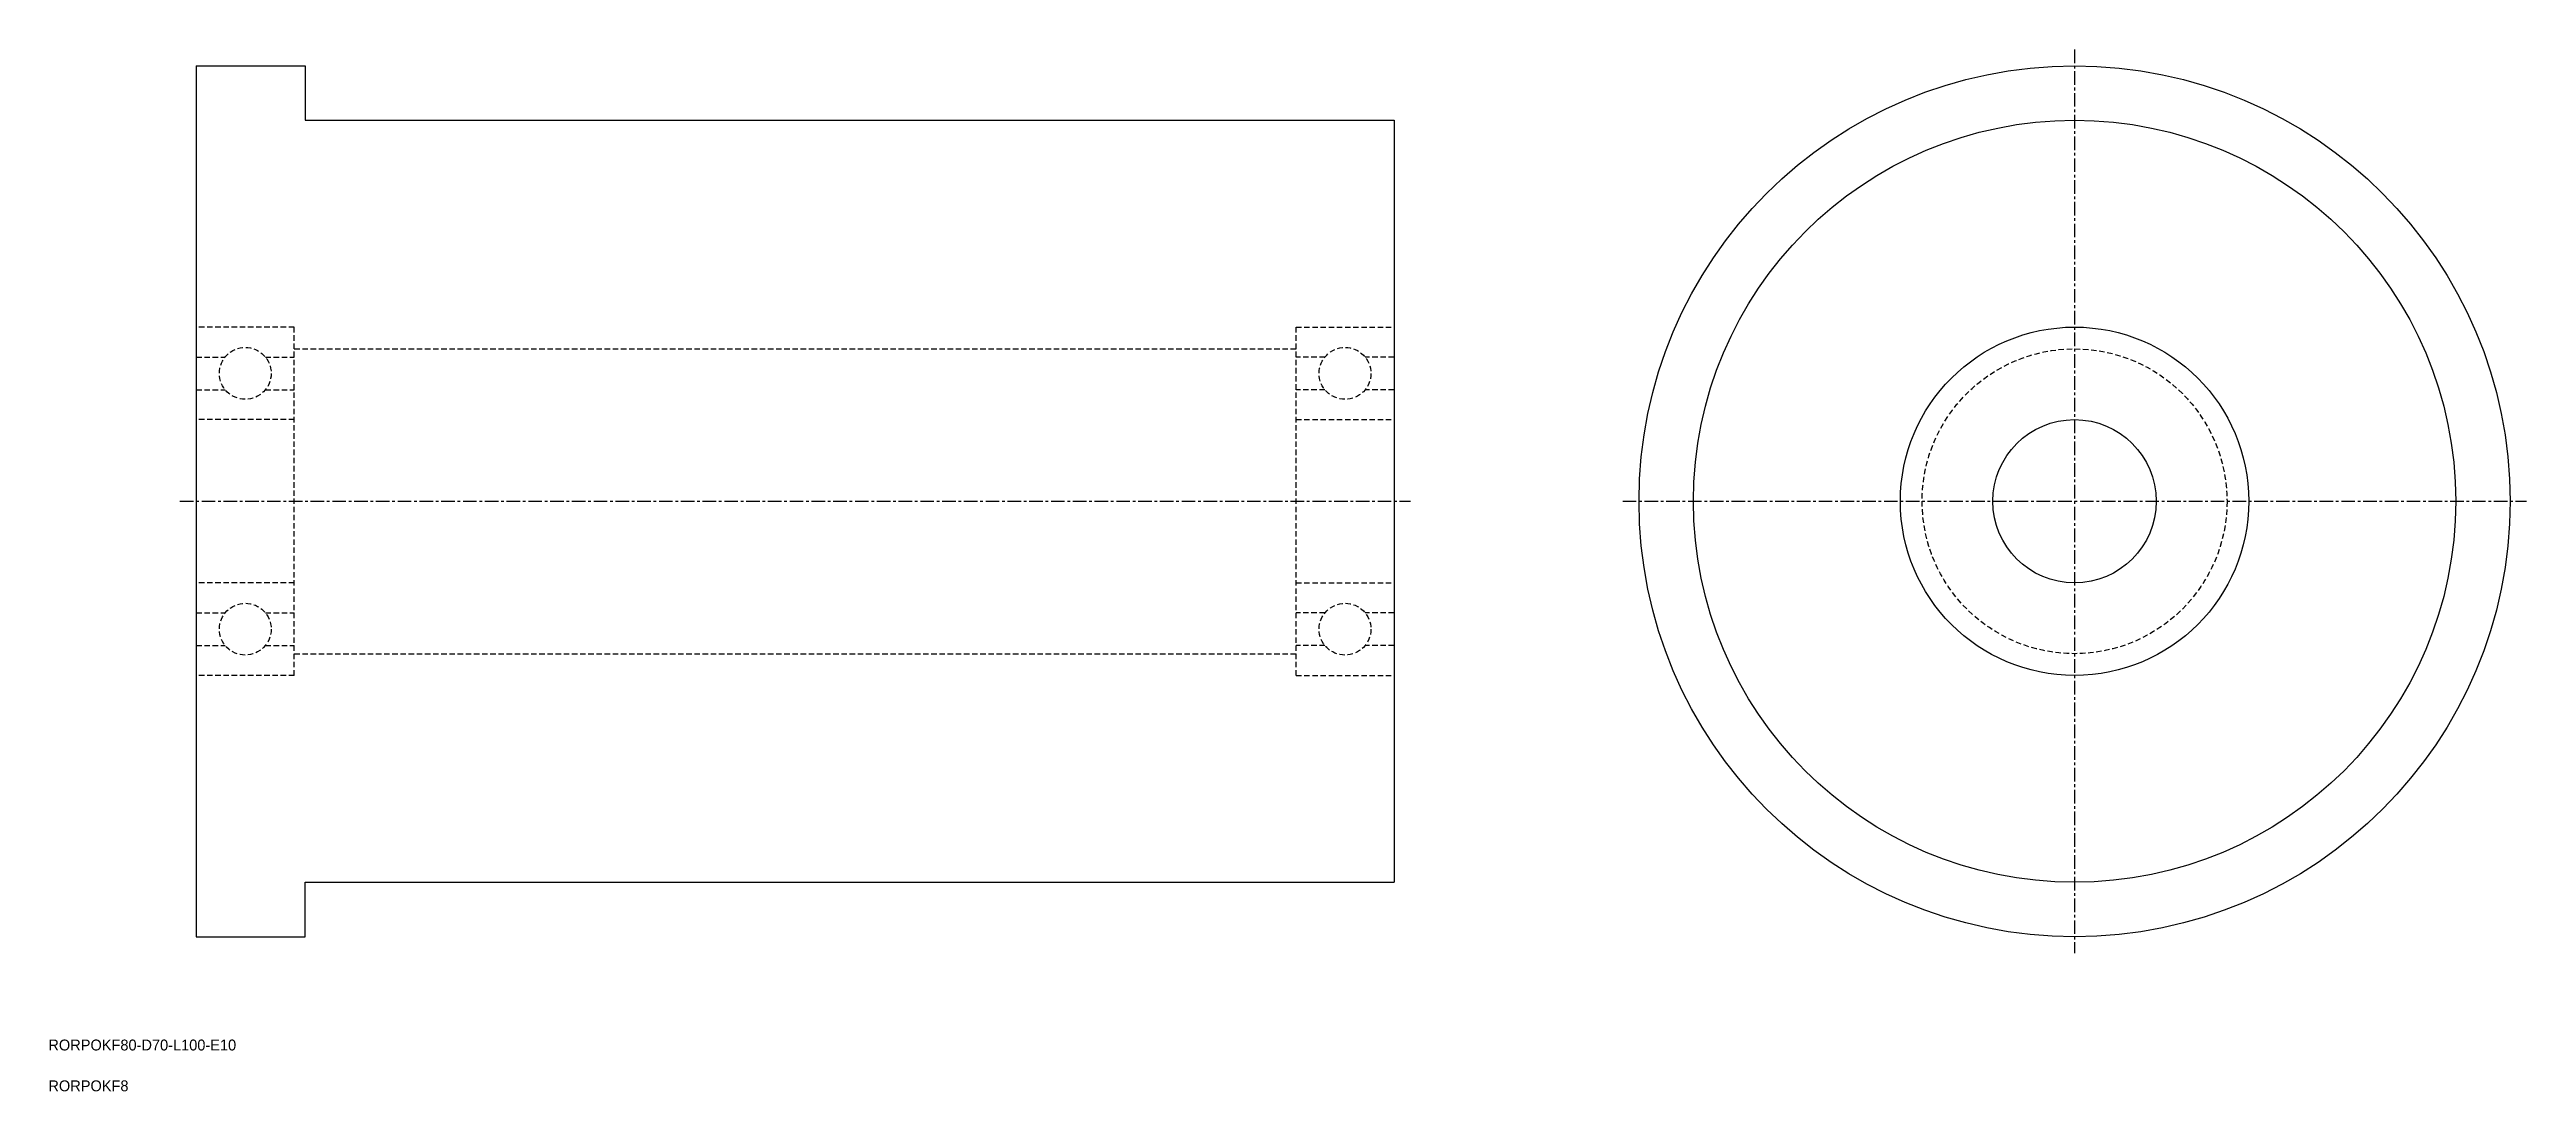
# Model space of a CAD drawing. Extents: x 32 to 259, y -36 to 60.
import ezdxf

# ---------------------------------------------------------------- set-up
doc = ezdxf.new("R2010")
doc.units = 0
doc.linetypes.add('CENTER', pattern=[2, 1.25, -0.25, 0.25, -0.25])
doc.linetypes.add('DASHED', pattern=[0.75, 0.5, -0.25])
doc.layers.get('0').update_dxf_attribs({"linetype": 'CONTINUOUS'})
doc.layers.add('CENTER', color=1, linetype='CENTER')

msp = doc.modelspace()

# ---------------------------------------------------------------- linework, layer by layer
at = {"color": 7, "linetype": 'CONTINUOUS'}
for p, q in [((45.33, 58.55), (45.33, -21.45)), ((45.33, 58.55), (55.33, 58.55)), ((55.33, 58.55), (55.33, 53.55)), ((55.33, 53.55), (155.33, 53.55)), ((155.33, 53.55), (155.33, -16.45)), ((55.33, -16.45), (155.33, -16.45)), ((55.33, -21.45), (55.33, -16.45)), ((45.33, -21.45), (55.33, -21.45))]:
    msp.add_line(p, q, dxfattribs=at)
at = {"color": 3, "linetype": 'DASHED'}
for p, q in [((54.33, 34.55), (45.33, 34.55)), ((54.33, 2.55), (54.33, 34.55)), ((146.33, 34.55), (155.33, 34.55)), ((146.33, 2.55), (146.33, 34.55)), ((54.33, 32.55), (146.33, 32.55)), ((45.33, 31.8), (47.98, 31.8)), ((51.68, 31.8), (54.33, 31.8)), ((148.98, 31.8), (146.33, 31.8)), ((155.33, 31.8), (152.68, 31.8)), ((45.33, 28.8), (47.98, 28.8)), ((51.68, 28.8), (54.33, 28.8)), ((148.98, 28.8), (146.33, 28.8)), ((155.33, 28.8), (152.68, 28.8)), ((54.33, 26.05), (45.33, 26.05)), ((146.33, 26.05), (155.33, 26.05)), ((54.33, 11.05), (45.33, 11.05)), ((146.33, 11.05), (155.33, 11.05)), ((45.33, 8.3), (47.98, 8.3)), ((51.68, 8.3), (54.33, 8.3)), ((148.98, 8.3), (146.33, 8.3)), ((155.33, 8.3), (152.68, 8.3)), ((45.33, 5.3), (47.98, 5.3)), ((51.68, 5.3), (54.33, 5.3)), ((148.98, 5.3), (146.33, 5.3)), ((155.33, 5.3), (152.68, 5.3)), ((54.33, 2.55), (45.33, 2.55)), ((54.33, 4.55), (146.33, 4.55)), ((146.33, 2.55), (155.33, 2.55))]:
    msp.add_line(p, q, dxfattribs=at)
at = {"color": 7, "linetype": 'CONTINUOUS'}
for radius in [40, 35, 16, 7.5]:
    msp.add_circle((217.83, 18.55), radius, dxfattribs=at)
at = {"color": 3, "linetype": 'DASHED'}
for centre, radius in [((49.83, 30.3), 2.38), ((150.83, 30.3), 2.38), ((217.83, 18.55), 14), ((49.83, 6.8), 2.38), ((150.83, 6.8), 2.38)]:
    msp.add_circle(centre, radius, dxfattribs=at)
at = {"layer": 'CENTER', "color": 1, "linetype": 'CENTER'}
for p, q in [((217.83, 60.05), (217.83, -22.95)), ((43.83, 18.55), (156.83, 18.55)), ((176.33, 18.55), (259.33, 18.55))]:
    msp.add_line(p, q, dxfattribs=at)

# ---------------------------------------------------------------- texts
at = {"color": 7, "linetype": 'CONTINUOUS'}
for s, p in [('RORPOKF80-D70-L100-E10', (31.75, -31.9)), ('RORPOKF8', (31.75, -35.65))]:
    msp.add_text(s, height=1, dxfattribs=at).set_placement(p)

doc.saveas('drawing.dxf')
